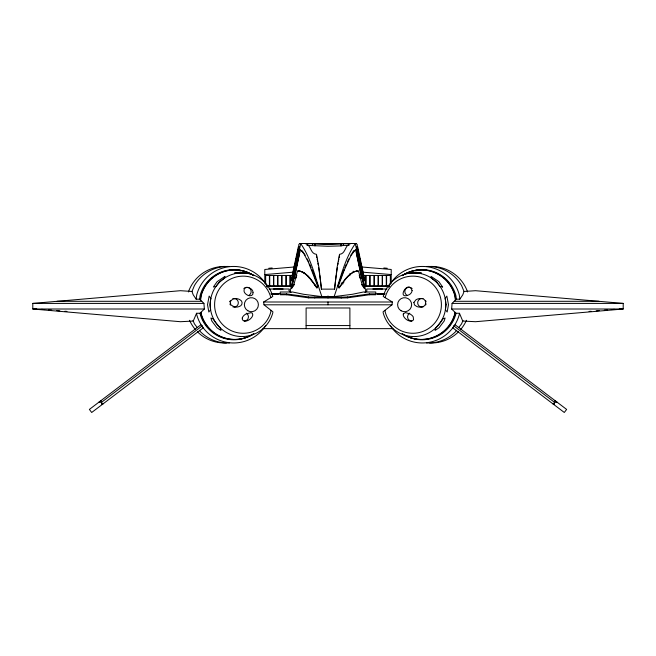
<?xml version="1.0" encoding="UTF-8"?>
<svg xmlns="http://www.w3.org/2000/svg" width="656" height="656" viewBox="0 0 656 656"><rect width="100%" height="100%" fill="white"/><g stroke="black" fill="none" stroke-linecap="round" stroke-linejoin="round"><path stroke-width="0.98" d="M263.999 304.802L263.638 301.998L272.765 296.463A31.849 31.824 -90 0 0 223.77 278.62A31.849 31.824 -90 0 0 223.77 330.796A31.849 31.824 -90 0 0 272.765 312.953L272.912 311.821L263.999 304.802L392.001 304.802L392.362 301.998L383.235 296.463A31.849 31.824 -90 0 1 432.23 278.62A31.849 31.824 -90 0 1 432.23 330.796A31.849 31.824 -90 0 1 383.235 312.953L383.088 311.821L392.001 304.802M338.48 287.279L338.193 285.311L339.267 282.457M334.593 289.485L335.503 281.252M335.626 280.251L336.249 275.241M196.152 299.169L193.208 294.806L191.97 291.469L180.457 290.698L32.8 303.4L32.8 309.009L180.457 321.711L193.258 321.046L196.554 313.273L200.014 313.24L204.36 309.009L203.926 303.4L199.613 299.202L196.152 299.169L196.726 294.806A38.269 38.245 -90 0 1 265.746 283.876M199.613 299.202L200.08 295.635A35.055 35.03 -90 0 1 251.445 274.347M200.318 299.89L200.875 295.692M200.613 300.169L201.195 295.717M271.002 310.313L270.772 312.076A28.569 28.569 0 0 1 226.787 328.115A28.569 28.569 0 0 1 226.787 281.301A28.569 28.569 0 0 1 270.764 297.34L270.821 297.726M385.179 297.726L385.228 297.34A28.569 28.569 0 0 1 429.213 281.301A28.569 28.569 0 0 1 429.213 328.115A28.569 28.569 0 0 1 385.236 312.067L384.998 310.313M454.985 312.264L454.805 313.699A34.743 34.743 0 0 1 402.153 333.707M455.28 312.551L455.125 313.724A34.842 34.842 0 0 1 402.333 333.781M426.482 266.492A38.269 38.245 -90 0 1 461.586 285.573L464.03 291.469L462.792 294.806L459.848 299.169L456.387 299.202L452.074 303.4L451.64 309.009L455.986 313.24L455.92 313.781A35.055 35.03 -90 0 1 404.555 335.068M455.986 313.24L459.446 313.273L459.274 314.609A38.269 38.245 -90 0 1 390.254 325.54M336.413 274.06L337.34 267.615M298.349 249.264L298.496 248.198A241.088 1.41 -77.9 0 0 298.66 247.099L298.767 246.869A240.965 5.461 -77.8 0 1 299.111 246.558L297.357 255.692M291.756 280.719L290.985 280.719L298.07 248.198A241.088 1.41 -77.9 0 0 298.234 247.099L298.341 246.869A240.965 5.461 -77.8 0 1 298.685 246.558L299.308 246.689M357.225 248.599L357.233 244.598L356.224 243.507L299.776 243.507L298.775 244.581L298.775 248.599M317.52 287.279L317.807 285.311L316.733 282.457M337.783 264.909L338.07 263.105M338.455 261.08L338.832 259.12M299.382 255.397L298.816 254.946L293.904 278.538L294.339 278.538M294.544 277.554L299.243 254.946M298.882 246.689L291.51 280.719L298.25 249.895L297.824 249.895M293.888 271.707L296.922 257.693M291.034 292.428L290.091 291.895L300.727 243.671L299.784 243.515M291.731 288.173L300.35 249.862L300.768 250.01M339.177 257.447L339.496 256.061M300.391 271.125L299.964 271.125C307.836 273.913 312.272 281.777 316.946 288.181L317.381 285.311L308.361 262.097L303.933 253.839L301.539 250.797L299.923 249.862L291.305 288.181L293.929 284.548L297.463 271.117C306.409 270.666 311.928 280.981 316.823 287.385M296.028 278.16L296.766 275.372M356.347 252.814L356.766 251.297M334.125 296.602L352.305 294.298L363.49 291.994L375.773 291.994L375.773 294.765L369.394 294.765L347.442 297.849L341.218 298.013L308.763 297.873L286.606 294.765L280.227 294.765L280.227 291.994L292.51 291.994L303.695 294.298L321.456 296.569L334.125 296.602C340.423 278.841 344.375 259.284 355.273 243.671L356.216 243.515M356.618 255.397L357.184 254.946L362.096 278.538L361.661 278.538M357.044 255.397L357.184 254.946M340.177 279.8L341.71 275.561M344.859 267.796L346.352 264.138M191.97 291.469L194.414 285.573A38.269 38.245 -90 0 1 229.518 266.492M388.5 287.295L389.213 285.573M462.988 320.472L461.586 323.843L458.757 327.541M348.5 259.612L348.869 258.858M347.204 262.097L348.074 260.44M289.312 289.599L288.87 290.559L290.165 291.977M356.684 271.018L358.537 271.117L362.071 284.548L364.695 288.181L356.077 249.862L354.035 250.797L352.198 253.175M350.788 255.25L351.641 253.839M291.731 288.181L294.355 284.548L293.929 284.548M339.177 287.385C343.9 281.162 348.459 272.568 356.79 271.051M553.27 404.112L555.616 401.029M456.412 330.591L455.51 331.764A38.269 38.245 -90 0 1 426.482 342.924M354.027 250.797L352.912 252.068M354.461 250.797L350.698 256.102L344.277 270.018L338.619 285.311L339.054 288.181C343.728 281.777 348.164 273.913 356.036 271.125M358.643 255.692L356.88 246.558A240.965 5.461 77.8 0 1 357.233 246.869L357.34 247.099A241.088 1.41 77.9 0 0 357.504 248.198L357.651 249.264M356.692 246.689L357.315 246.558A240.965 5.461 77.8 0 1 357.659 246.869L357.766 247.099A241.088 1.41 77.9 0 0 357.93 248.198L364.966 280.719L364.244 280.719M364.966 292.428L366.901 291.043L366.688 289.599M99.056 402.128L100.466 401.128M100.786 402.218A69.536 9.143 52.8 0 1 101.352 402.423L202.114 325.942A93.062 2.706 52.5 0 1 202.975 328.016L91.692 412.493L89.38 409.418L200.638 324.966A118.597 3.444 52.5 0 1 202.114 325.942M350.001 243.671C344.703 245.697 345.745 253.757 339.496 254.348L337.159 267.041L334.453 289.124L328 289.148L321.547 289.124L318.841 267.041L316.504 254.348C310.255 253.757 311.297 245.697 305.999 243.671M355.232 250.01L355.65 249.862L364.269 288.173M312.461 245.385L312.461 243.671L328 244.557L343.539 243.671L343.539 245.385L341.046 245.902L328 246.262L306.926 245.385M298.89 271.018L299.636 271.051L298.628 270.977L299.054 270.977M280.227 293.913L286.606 293.913L309.386 297.061L341.218 297.16L347.442 296.996L369.394 293.913L385.146 293.814M357.372 270.977L356.364 271.051M273.347 289.009L274.692 288.894M373.297 289.009L374.461 288.894M372.928 289.009L381.521 288.886M464.03 291.469L475.543 290.698L623.2 303.4L623.2 309.009L475.543 321.711L462.742 321.046L459.446 313.273M268.763 268.271L272.174 267.984M294.585 266.959L264.794 269.468L264.794 283.244M264.794 274.561L293.634 272.133M589.072 311.42L591.105 311.256M596.189 310.837L599.24 310.591M604.315 310.173L607.366 309.919M611.433 309.583L614.475 309.337M619.559 308.919L622.61 308.664M305.335 243.696L350.665 243.696M343.539 245.385L349.074 245.385M358.176 249.895L357.75 249.895L364.539 280.719L357.118 246.689M301.539 250.797L303.802 253.175M297.463 271.117L297.89 271.117M358.11 271.117L358.537 271.117M301.35 271.559L301.776 271.559M301.44 271.609L301.867 271.609M302.76 272.281L303.187 272.281M303.753 272.945L304.179 272.945M304.327 273.29L304.753 273.29M305.958 274.577L306.385 274.577M292.174 275.454L265.664 275.454L265.664 284.196M363.826 275.454L390.336 275.454L390.336 284.196M307.59 276.143L308.017 276.143M308.295 276.955L308.722 276.955M309.14 277.816L309.575 277.816M309.329 277.996L309.763 277.996M311.19 280.128L311.616 280.128M312.182 281.465L312.617 281.465M313.027 282.539L313.453 282.539M341.874 282.531L343.859 282.531M341.169 283.753L343.195 283.753M362.071 284.548L361.653 284.548L364.269 288.181M314.429 284.589L314.855 284.589M314.905 285.221L315.331 285.221M317.807 285.311L317.381 285.311L317.807 285.483M338.193 285.311L338.619 285.311L338.193 285.483M315.298 285.819L315.733 285.819M266.598 286L269.403 286M269.723 286L273.536 286M273.782 286L277.66 286M277.849 286L281.727 286M281.908 286L285.975 286M286.237 286L290.034 286M365.966 286L369.763 286M370.025 286L374.092 286M374.273 286L378.151 286M378.34 286L382.218 286M382.464 286L386.277 286M386.597 286L389.402 286M266.598 286.139L290.247 286.139L290.247 275.454M389.402 286.139L365.753 286.139L365.753 275.454M274.479 288.886L283.072 289.009M269.058 289.009L289.14 289.017M366.86 289.017L386.942 289.009M270.854 293.814L280.227 293.806M272.133 294.15L278.119 294.15M377.881 294.15L383.867 294.15M57.187 301.301L201.769 301.301M454.231 301.301L598.813 301.301M263.638 301.998L392.362 301.998M32.8 303.4L203.926 303.4M452.074 303.4L623.2 303.4M32.8 309.009L204.36 309.009M451.64 309.009L623.2 309.009M306.106 325.565L349.894 325.565M263.146 328.648L392.854 328.648M33.39 308.664L36.441 308.919M41.525 309.337L44.567 309.583M48.634 309.919L51.685 310.173M56.76 310.591L59.811 310.837M64.895 311.256L66.928 311.42M383.826 267.984L387.237 268.271M361.415 266.959L391.206 269.468L391.206 283.244M352.969 271.338L354.404 271.461M362.366 272.133L391.206 274.561M281.539 288.894L282.703 289.009M381.308 288.894L382.653 289.009M555.968 402.046A69.536 9.143 -52.8 0 1 556.78 402.071L556.944 402.128M555.534 401.128L556.78 402.079M453.886 325.942A118.597 3.444 -52.5 0 1 455.362 324.966L566.636 409.426L564.291 412.476L453.025 328.016A93.062 2.706 -52.5 0 1 453.878 325.942L554.648 402.423A69.536 9.143 -52.8 0 1 555.214 402.218M300.727 243.671C311.625 259.284 315.577 278.841 321.875 296.602M303.088 252.068L301.973 250.797M197.243 327.541L194.414 323.843L193.012 320.472M199.588 330.591L200.49 331.764A38.269 38.245 -90 0 0 229.518 342.924M100.384 401.029L102.73 404.112M304.359 253.839L305.212 255.25M307.926 260.44L308.796 262.097M307.131 258.858L307.5 259.612M309.648 264.138L311.141 267.796M266.787 285.573L267.5 287.295M314.29 275.561L315.823 279.8M298.816 254.946L298.956 255.397M299.234 251.297L299.653 252.814M359.234 275.372L359.972 278.16M316.504 256.061L316.823 257.447M355.273 243.671L365.909 291.895M359.078 257.693L362.112 271.707M356.757 254.946L361.456 277.554M317.168 259.12L317.545 261.08M317.93 263.105L318.217 264.909M318.66 267.615L319.587 274.06M459.848 299.169L459.274 294.806A38.269 38.245 -90 0 0 390.254 283.876M456.387 299.202L455.92 295.635A35.055 35.03 -90 0 0 404.555 274.347M455.125 295.692L455.682 299.89M454.805 295.717L455.387 300.169M201.015 312.264L201.195 313.699A34.743 34.743 0 0 0 253.847 333.707M200.72 312.551L200.875 313.724A34.842 34.842 0 0 0 253.667 333.781M200.014 313.24L200.08 313.781A35.055 35.03 -90 0 0 251.445 335.068M196.554 313.273L196.726 314.609A38.269 38.245 -90 0 0 265.746 325.54M319.751 275.241L320.374 280.251M320.497 281.252L321.407 289.485M386.597 275.454L386.597 286.139M386.277 275.454L386.277 286.139M383.867 294.241L383.867 293.724L377.881 293.724L377.881 294.241M382.464 275.454L382.464 286.139M382.218 275.454L382.218 286.139M378.34 275.454L378.34 286.139M378.151 275.454L378.151 286.139M374.273 275.454L374.273 286.139M374.092 275.454L374.092 286.139M370.025 275.454L370.025 286.139M369.763 275.454L369.763 286.139M369.394 293.913L369.394 294.765M365.966 275.454L365.966 286.139M349.894 328.73L349.894 307.984L306.106 307.984L306.106 328.73M349.804 273.773L349.804 275.717M347.442 296.996L347.442 297.849M341.218 297.16L341.218 298.013M341.046 244.196L341.046 245.902M328 295.963L328 296.832M328 297.16L328 298.013M328 301.998L328 304.802M314.954 244.196L314.954 245.902M314.782 297.16L314.782 298.013M308.558 296.996L308.558 297.849M290.034 275.454L290.034 286.139M286.606 293.913L286.606 294.765M286.237 275.454L286.237 286.139M285.975 275.454L285.975 286.139M281.908 275.454L281.908 286.139M281.727 275.454L281.727 286.139M278.119 294.241L278.119 293.724L272.133 293.724L272.133 294.241M277.849 275.454L277.849 286.139M277.66 275.454L277.66 286.139M273.782 275.454L273.782 286.139M273.536 275.454L273.536 286.139M269.723 275.454L269.723 286.139M269.403 275.454L269.403 286.139M199.686 330.362A1.952 0.697 53 0 1 199.637 330.558M188.403 291.945A38.269 38.245 -90 0 1 226.451 266.492M226.451 342.924A38.269 38.245 -90 0 1 197.415 331.764M195.381 329.566A38.269 38.245 -90 0 1 189.527 320.276M200.875 295.635A34.842 34.842 0 0 1 253.667 275.569M201.195 295.659A34.743 34.743 0 0 1 253.847 275.651M243.86 288.533A4.272 4.272 0 0 1 250.272 288.96A4.272 4.272 0 0 1 249.018 295.257M232.954 298.693A4.272 4.272 0 0 1 238.333 302.818A4.272 4.272 0 0 1 232.954 306.951M230.354 304.958A4.272 4.272 0 0 1 229.928 303.925M229.928 301.711A4.272 4.272 0 0 1 230.354 300.678M246.336 313.174A4.272 4.272 -90 0 1 244.204 321.153M101.352 402.423A55.416 7.282 52.8 0 1 101.557 403.784M101.549 404.326A55.416 7.282 52.8 0 1 101.516 404.563M99.22 402.071A69.536 9.143 52.8 0 1 100.032 402.046M103.23 403.735A1.943 0.763 52.8 0 1 102.762 403.645M100.885 401.177A1.943 0.763 52.8 0 1 100.917 400.693M402.333 275.569A34.842 34.842 0 0 1 455.125 295.635M402.153 275.651A34.743 34.743 0 0 1 454.805 295.659M456.363 330.558A1.952 0.697 -53 0 1 456.314 330.362M429.549 266.492A38.269 38.245 -90 0 1 467.597 291.945M466.473 320.276A38.269 38.245 -90 0 1 460.619 329.566M458.585 331.764A38.269 38.245 -90 0 1 429.549 342.924M426.072 303.925A4.272 4.272 0 0 1 425.646 304.958M423.046 306.951A4.272 4.272 0 0 1 417.667 302.818A4.272 4.272 0 0 1 423.046 298.693M425.646 300.678A4.272 4.272 0 0 1 426.072 301.711M406.982 295.257A4.272 4.272 0 0 1 405.728 288.96A4.272 4.272 0 0 1 412.14 288.533M411.796 321.153A4.272 4.272 -90 0 1 409.664 313.174M554.484 404.563A55.416 7.282 -52.8 0 1 554.451 404.326M554.443 403.784A55.416 7.282 -52.8 0 1 554.648 402.423M555.099 400.66A1.943 0.763 -52.8 0 1 555.14 401.144M553.262 403.62A1.943 0.763 -52.8 0 1 552.787 403.711M253.019 292.666C253.519 296.364 248.616 296.455 246.558 294.577A441.086 48.339 -22.3 0 1 244.122 291.559C242.777 284.819 253.249 287.271 253.019 292.666M242.253 317.98L242.441 319.898C244.942 322.613 249.329 320.366 251.24 317.98A421.119 38.269 -7.7 0 0 252.773 314.741L252.257 313.174L251.051 312.666L246.23 313.855A540.692 59.261 22.3 0 0 242.761 316.873L242.253 317.98M403.333 313.855L403.227 314.741A421.119 38.269 7.7 0 0 404.76 317.98C406.671 320.366 411.058 322.613 413.559 319.898L413.239 316.873A540.692 59.261 -22.3 0 0 409.77 313.855L405.449 312.6L403.333 313.855M210.806 298.349L209.969 304.704L210.625 309.714L208.821 312.018L207.526 304.704L209.141 296.069L210.806 298.349M230.149 301.711L230.92 304.958L234.512 306.951A481.25 63.427 82.5 0 0 239.169 306.524C242.507 305.811 243.278 301.243 240.014 299.8A478.806 61.926 -67.4 0 0 235.578 298.546L232.683 299.12L230.149 301.711M446.031 304.704L445.375 309.714L447.179 312.018L448.474 304.704L446.859 296.069L445.194 298.349L446.031 304.704M412.083 290.452L411.878 291.559A441.086 48.339 22.3 0 1 409.442 294.577C395.847 301.047 407.737 278.849 412.083 290.452M435.592 328.197L435.059 330.452L439.028 327.787L444.178 321.022L445.096 318.021L442.48 319.16L441.857 320.677L435.592 328.197M413.879 302.408L414.502 304.958L416.831 306.524A481.25 63.427 -82.5 0 0 421.488 306.951C427.819 306.606 426.548 297.553 420.422 298.546A478.806 61.926 67.4 0 0 415.986 299.8L413.879 302.408M224.696 276.717L224.139 278.456L219.325 282.146L216.037 286.418L213.389 286.984L217.136 281.662L225 276.34L224.696 276.717M343.851 270.018L342.006 274.675L343.859 270.018M406.982 273.413L406.294 273.7C411.304 272.502 416.519 273.552 421.521 273.076L415.609 272.207L406.982 273.413M240.391 272.207L234.479 273.076C239.481 273.552 244.696 272.502 249.706 273.7L240.391 272.207M442.611 286.984L439.963 286.418L436.675 282.146L431.861 278.456L431 276.34L438.864 281.662L442.611 286.984M213.52 319.16L210.904 318.021L211.822 321.022L216.972 327.787L220.941 330.452L220.408 328.197L214.143 320.677L213.52 319.16M313.994 274.675L312.149 270.018L313.994 274.675M247.87 310.788A7.019 7.019 0 0 0 258.398 304.704A7.019 7.019 0 0 0 247.87 298.628A7.019 7.019 0 0 0 247.87 310.788M401.111 310.788A7.019 7.019 0 0 0 411.64 304.704A7.019 7.019 0 0 0 401.111 298.628A7.019 7.019 0 0 0 401.111 310.788"/></g></svg>
